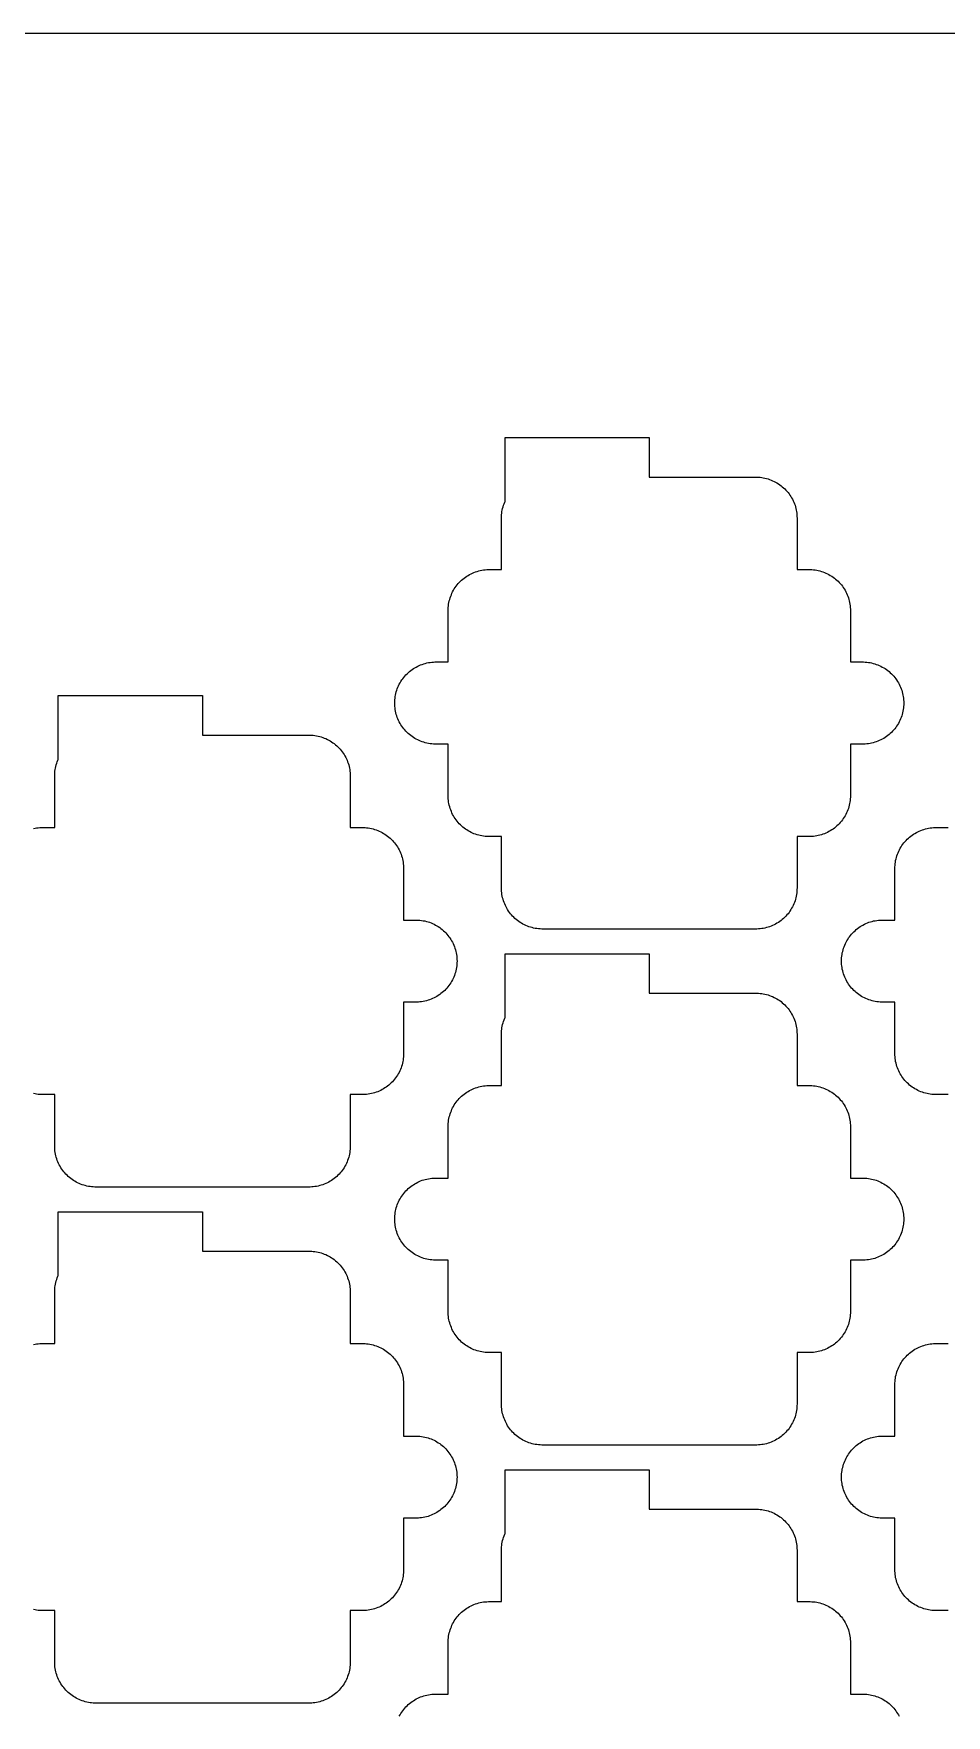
# Model space of a CAD drawing. Extents: x -49 to 54, y -38 to 38.
# Drawn here: x -31.99 to -20.87, y 17.52 to 38 of the extents above; entities that cross this region are included whole.
import ezdxf

# ---------------------------------------------------------------- set-up
doc = ezdxf.new("R2010")
doc.units = 0
doc.layers.add('CONDUCTIVE_LAYER_BACK_LAYER', color=2, linetype='CONTINUOUS')
doc.layers.add('OUTLINE', color=7, linetype='CONTINUOUS')

msp = doc.modelspace()

# ---------------------------------------------------------------- linework, layer by layer
at = {"layer": 'CONDUCTIVE_LAYER_BACK_LAYER'}
for points in [[(-22.688, 27.596), (-22.689, 27.576), (-22.69, 27.556), (-22.692, 27.536), (-22.695, 27.517), (-22.698, 27.497), (-22.703, 27.478), (-22.708, 27.459), (-22.713, 27.44), (-22.72, 27.421), (-22.727, 27.402), (-22.735, 27.384), (-22.744, 27.366), (-22.754, 27.349), (-22.764, 27.332), (-22.775, 27.315), (-22.786, 27.299), (-22.798, 27.283), (-22.811, 27.268), (-22.824, 27.253), (-22.838, 27.239), (-22.853, 27.225), (-22.868, 27.212), (-22.883, 27.2), (-22.899, 27.188), (-22.916, 27.177), (-22.933, 27.166), (-22.95, 27.157), (-22.968, 27.147), (-22.986, 27.139), (-23.004, 27.131), (-23.023, 27.124), (-23.041, 27.118), (-23.061, 27.113), (-23.08, 27.108), (-23.099, 27.104), (-23.119, 27.101), (-23.139, 27.098), (-23.159, 27.097), (-23.178, 27.096), (-25.798, 27.096), (-25.818, 27.097), (-25.838, 27.098), (-25.858, 27.101), (-25.877, 27.104), (-25.897, 27.108), (-25.916, 27.113), (-25.935, 27.118), (-25.954, 27.124), (-25.973, 27.131), (-25.991, 27.139), (-26.009, 27.147), (-26.027, 27.157), (-26.044, 27.166), (-26.061, 27.177), (-26.077, 27.188), (-26.093, 27.2), (-26.109, 27.212), (-26.124, 27.225), (-26.138, 27.239), (-26.152, 27.253), (-26.166, 27.268), (-26.178, 27.283), (-26.191, 27.299), (-26.202, 27.315), (-26.213, 27.332), (-26.223, 27.349), (-26.233, 27.366), (-26.241, 27.384), (-26.249, 27.402), (-26.257, 27.421), (-26.263, 27.44), (-26.269, 27.459), (-26.274, 27.478), (-26.279, 27.497), (-26.282, 27.517), (-26.285, 27.536), (-26.287, 27.556), (-26.288, 27.576), (-26.288, 27.596), (-26.288, 28.222), (-26.448, 28.222), (-26.468, 28.223), (-26.488, 28.224), (-26.508, 28.227), (-26.527, 28.23), (-26.547, 28.234), (-26.566, 28.238), (-26.585, 28.244), (-26.604, 28.25), (-26.623, 28.257), (-26.641, 28.265), (-26.659, 28.273), (-26.677, 28.282), (-26.694, 28.292), (-26.711, 28.303), (-26.727, 28.314), (-26.743, 28.326), (-26.759, 28.338), (-26.774, 28.351), (-26.788, 28.365), (-26.802, 28.379), (-26.816, 28.394), (-26.828, 28.409), (-26.841, 28.425), (-26.852, 28.441), (-26.863, 28.458), (-26.873, 28.475), (-26.883, 28.492), (-26.891, 28.51), (-26.899, 28.528), (-26.907, 28.547), (-26.913, 28.565), (-26.919, 28.584), (-26.924, 28.604), (-26.929, 28.623), (-26.932, 28.643), (-26.935, 28.662), (-26.937, 28.682), (-26.938, 28.702), (-26.938, 28.722), (-26.938, 29.348), (-27.098, 29.348), (-27.118, 29.349), (-27.138, 29.35), (-27.158, 29.352), (-27.177, 29.356), (-27.197, 29.36), (-27.216, 29.364), (-27.235, 29.37), (-27.254, 29.376), (-27.273, 29.383), (-27.291, 29.391), (-27.309, 29.399), (-27.327, 29.408), (-27.344, 29.418), (-27.361, 29.429), (-27.377, 29.44), (-27.393, 29.451), (-27.409, 29.464), (-27.424, 29.477), (-27.438, 29.491), (-27.452, 29.505), (-27.466, 29.52), (-27.478, 29.535), (-27.491, 29.551), (-27.502, 29.567), (-27.513, 29.583), (-27.523, 29.601), (-27.533, 29.618), (-27.541, 29.636), (-27.549, 29.654), (-27.557, 29.672), (-27.563, 29.691), (-27.569, 29.71), (-27.574, 29.729), (-27.579, 29.749), (-27.582, 29.768), (-27.585, 29.788), (-27.587, 29.808), (-27.588, 29.828), (-27.588, 29.848), (-27.588, 29.868), (-27.587, 29.887), (-27.585, 29.907), (-27.582, 29.927), (-27.579, 29.946), (-27.574, 29.966), (-27.569, 29.985), (-27.563, 30.004), (-27.557, 30.023), (-27.549, 30.041), (-27.541, 30.059), (-27.533, 30.077), (-27.523, 30.095), (-27.513, 30.112), (-27.502, 30.129), (-27.491, 30.145), (-27.478, 30.161), (-27.466, 30.176), (-27.452, 30.191), (-27.438, 30.205), (-27.424, 30.218), (-27.409, 30.231), (-27.393, 30.244), (-27.377, 30.256), (-27.361, 30.267), (-27.344, 30.277), (-27.327, 30.287), (-27.309, 30.296), (-27.291, 30.305), (-27.273, 30.312), (-27.254, 30.319), (-27.235, 30.326), (-27.216, 30.331), (-27.197, 30.336), (-27.177, 30.34), (-27.158, 30.343), (-27.138, 30.345), (-27.118, 30.347), (-27.098, 30.348), (-26.938, 30.348), (-26.938, 30.973), (-26.938, 30.993), (-26.937, 31.013), (-26.935, 31.033), (-26.932, 31.053), (-26.929, 31.072), (-26.924, 31.092), (-26.919, 31.111), (-26.913, 31.13), (-26.907, 31.149), (-26.899, 31.167), (-26.891, 31.185), (-26.883, 31.203), (-26.873, 31.221), (-26.863, 31.238), (-26.852, 31.254), (-26.841, 31.271), (-26.828, 31.286), (-26.816, 31.302), (-26.802, 31.316), (-26.788, 31.331), (-26.774, 31.344), (-26.759, 31.357), (-26.743, 31.37), (-26.727, 31.381), (-26.711, 31.393), (-26.694, 31.403), (-26.677, 31.413), (-26.659, 31.422), (-26.641, 31.431), (-26.623, 31.438), (-26.604, 31.445), (-26.585, 31.451), (-26.566, 31.457), (-26.547, 31.462), (-26.527, 31.466), (-26.508, 31.469), (-26.488, 31.471), (-26.468, 31.473), (-26.448, 31.473), (-26.288, 31.473), (-26.288, 32.099), (-26.288, 32.119), (-26.287, 32.139), (-26.285, 32.159), (-26.282, 32.179), (-26.279, 32.198), (-26.274, 32.217), (-26.269, 32.237), (-26.263, 32.256), (-26.257, 32.274), (-26.249, 32.293), (-26.245, 32.302), (-26.245, 33.08), (-24.488, 33.08), (-24.488, 32.599), (-23.178, 32.599), (-23.159, 32.598), (-23.139, 32.597), (-23.119, 32.594), (-23.099, 32.591), (-23.08, 32.587), (-23.061, 32.583), (-23.041, 32.577), (-23.023, 32.571), (-23.004, 32.564), (-22.986, 32.556), (-22.968, 32.548), (-22.95, 32.539), (-22.933, 32.529), (-22.916, 32.518), (-22.899, 32.507), (-22.883, 32.495), (-22.868, 32.483), (-22.853, 32.47), (-22.838, 32.456), (-22.824, 32.442), (-22.811, 32.427), (-22.798, 32.412), (-22.786, 32.396), (-22.775, 32.38), (-22.764, 32.364), (-22.754, 32.346), (-22.744, 32.329), (-22.735, 32.311), (-22.727, 32.293), (-22.72, 32.274), (-22.713, 32.256), (-22.708, 32.237), (-22.703, 32.217), (-22.698, 32.198), (-22.695, 32.179), (-22.692, 32.159), (-22.69, 32.139), (-22.689, 32.119), (-22.688, 32.099), (-22.688, 31.473), (-22.528, 31.473), (-22.509, 31.473), (-22.489, 31.471), (-22.469, 31.469), (-22.449, 31.466), (-22.43, 31.462), (-22.411, 31.457), (-22.391, 31.451), (-22.373, 31.445), (-22.354, 31.438), (-22.336, 31.431), (-22.318, 31.422), (-22.3, 31.413), (-22.283, 31.403), (-22.266, 31.393), (-22.249, 31.381), (-22.233, 31.37), (-22.218, 31.357), (-22.203, 31.344), (-22.188, 31.331), (-22.174, 31.316), (-22.161, 31.302), (-22.148, 31.286), (-22.136, 31.271), (-22.125, 31.254), (-22.114, 31.238), (-22.104, 31.221), (-22.094, 31.203), (-22.085, 31.185), (-22.077, 31.167), (-22.07, 31.149), (-22.063, 31.13), (-22.058, 31.111), (-22.053, 31.092), (-22.048, 31.072), (-22.045, 31.053), (-22.042, 31.033), (-22.04, 31.013), (-22.039, 30.993), (-22.038, 30.973), (-22.038, 30.348), (-21.878, 30.348), (-21.859, 30.347), (-21.839, 30.345), (-21.819, 30.343), (-21.799, 30.34), (-21.78, 30.336), (-21.761, 30.331), (-21.741, 30.326), (-21.723, 30.319), (-21.704, 30.312), (-21.686, 30.305), (-21.668, 30.296), (-21.65, 30.287), (-21.633, 30.277), (-21.616, 30.267), (-21.599, 30.256), (-21.583, 30.244), (-21.568, 30.231), (-21.553, 30.218), (-21.538, 30.205), (-21.524, 30.191), (-21.511, 30.176), (-21.498, 30.161), (-21.486, 30.145), (-21.475, 30.129), (-21.464, 30.112), (-21.454, 30.095), (-21.444, 30.077), (-21.435, 30.059), (-21.427, 30.041), (-21.42, 30.023), (-21.413, 30.004), (-21.408, 29.985), (-21.403, 29.966), (-21.398, 29.946), (-21.395, 29.927), (-21.392, 29.907), (-21.39, 29.887), (-21.389, 29.868), (-21.388, 29.848), (-21.389, 29.828), (-21.39, 29.808), (-21.392, 29.788), (-21.395, 29.768), (-21.398, 29.749), (-21.403, 29.729), (-21.408, 29.71), (-21.413, 29.691), (-21.42, 29.672), (-21.427, 29.654), (-21.435, 29.636), (-21.444, 29.618), (-21.454, 29.601), (-21.464, 29.583), (-21.475, 29.567), (-21.486, 29.551), (-21.498, 29.535), (-21.511, 29.52), (-21.524, 29.505), (-21.538, 29.491), (-21.553, 29.477), (-21.568, 29.464), (-21.583, 29.451), (-21.599, 29.44), (-21.616, 29.429), (-21.633, 29.418), (-21.65, 29.408), (-21.668, 29.399), (-21.686, 29.391), (-21.704, 29.383), (-21.723, 29.376), (-21.741, 29.37), (-21.761, 29.364), (-21.78, 29.36), (-21.799, 29.356), (-21.819, 29.352), (-21.839, 29.35), (-21.859, 29.349), (-21.878, 29.348), (-22.038, 29.348), (-22.038, 28.722), (-22.039, 28.702), (-22.04, 28.682), (-22.042, 28.662), (-22.045, 28.643), (-22.048, 28.623), (-22.053, 28.604), (-22.058, 28.584), (-22.063, 28.565), (-22.07, 28.547), (-22.077, 28.528), (-22.085, 28.51), (-22.094, 28.492), (-22.104, 28.475), (-22.114, 28.458), (-22.125, 28.441), (-22.136, 28.425), (-22.148, 28.409), (-22.161, 28.394), (-22.174, 28.379), (-22.188, 28.365), (-22.203, 28.351), (-22.218, 28.338), (-22.233, 28.326), (-22.249, 28.314), (-22.266, 28.303), (-22.283, 28.292), (-22.3, 28.282), (-22.318, 28.273), (-22.336, 28.265), (-22.354, 28.257), (-22.373, 28.25), (-22.391, 28.244), (-22.411, 28.238), (-22.43, 28.234), (-22.449, 28.23), (-22.469, 28.227), (-22.489, 28.224), (-22.509, 28.223), (-22.528, 28.222), (-22.688, 28.222)], [(-22.688, 21.312), (-22.689, 21.292), (-22.69, 21.273), (-22.692, 21.253), (-22.695, 21.233), (-22.698, 21.214), (-22.703, 21.194), (-22.708, 21.175), (-22.713, 21.156), (-22.72, 21.137), (-22.727, 21.119), (-22.735, 21.1), (-22.744, 21.083), (-22.754, 21.065), (-22.764, 21.048), (-22.775, 21.031), (-22.786, 21.015), (-22.798, 20.999), (-22.811, 20.984), (-22.824, 20.969), (-22.838, 20.955), (-22.853, 20.942), (-22.868, 20.929), (-22.883, 20.916), (-22.899, 20.904), (-22.916, 20.893), (-22.933, 20.883), (-22.95, 20.873), (-22.968, 20.864), (-22.986, 20.855), (-23.004, 20.848), (-23.023, 20.841), (-23.041, 20.834), (-23.061, 20.829), (-23.08, 20.824), (-23.099, 20.82), (-23.119, 20.817), (-23.139, 20.815), (-23.159, 20.813), (-23.178, 20.812), (-25.798, 20.812), (-25.818, 20.813), (-25.838, 20.815), (-25.858, 20.817), (-25.877, 20.82), (-25.897, 20.824), (-25.916, 20.829), (-25.935, 20.834), (-25.954, 20.841), (-25.973, 20.848), (-25.991, 20.855), (-26.009, 20.864), (-26.027, 20.873), (-26.044, 20.883), (-26.061, 20.893), (-26.077, 20.904), (-26.093, 20.916), (-26.109, 20.929), (-26.124, 20.942), (-26.138, 20.955), (-26.152, 20.969), (-26.166, 20.984), (-26.178, 20.999), (-26.191, 21.015), (-26.202, 21.031), (-26.213, 21.048), (-26.223, 21.065), (-26.233, 21.083), (-26.241, 21.1), (-26.249, 21.119), (-26.257, 21.137), (-26.263, 21.156), (-26.269, 21.175), (-26.274, 21.194), (-26.279, 21.214), (-26.282, 21.233), (-26.285, 21.253), (-26.287, 21.273), (-26.288, 21.292), (-26.288, 21.312), (-26.288, 21.938), (-26.448, 21.938), (-26.468, 21.939), (-26.488, 21.941), (-26.508, 21.943), (-26.527, 21.946), (-26.547, 21.95), (-26.566, 21.955), (-26.585, 21.96), (-26.604, 21.966), (-26.623, 21.973), (-26.641, 21.981), (-26.659, 21.989), (-26.677, 21.999), (-26.694, 22.008), (-26.711, 22.019), (-26.727, 22.03), (-26.743, 22.042), (-26.759, 22.054), (-26.774, 22.067), (-26.788, 22.081), (-26.802, 22.095), (-26.816, 22.11), (-26.828, 22.125), (-26.841, 22.141), (-26.852, 22.157), (-26.863, 22.174), (-26.873, 22.191), (-26.883, 22.208), (-26.891, 22.226), (-26.899, 22.244), (-26.907, 22.263), (-26.913, 22.282), (-26.919, 22.301), (-26.924, 22.32), (-26.929, 22.339), (-26.932, 22.359), (-26.935, 22.379), (-26.937, 22.398), (-26.938, 22.418), (-26.938, 22.438), (-26.938, 23.064), (-27.098, 23.064), (-27.118, 23.065), (-27.138, 23.066), (-27.158, 23.069), (-27.177, 23.072), (-27.197, 23.076), (-27.216, 23.081), (-27.235, 23.086), (-27.254, 23.092), (-27.273, 23.099), (-27.291, 23.107), (-27.309, 23.115), (-27.327, 23.124), (-27.344, 23.134), (-27.361, 23.145), (-27.377, 23.156), (-27.393, 23.168), (-27.409, 23.18), (-27.424, 23.193), (-27.438, 23.207), (-27.452, 23.221), (-27.466, 23.236), (-27.478, 23.251), (-27.491, 23.267), (-27.502, 23.283), (-27.513, 23.3), (-27.523, 23.317), (-27.533, 23.334), (-27.541, 23.352), (-27.549, 23.37), (-27.557, 23.389), (-27.563, 23.408), (-27.569, 23.427), (-27.574, 23.446), (-27.579, 23.465), (-27.582, 23.485), (-27.585, 23.504), (-27.587, 23.524), (-27.588, 23.544), (-27.588, 23.564), (-27.588, 23.584), (-27.587, 23.604), (-27.585, 23.623), (-27.582, 23.643), (-27.579, 23.663), (-27.574, 23.682), (-27.569, 23.701), (-27.563, 23.72), (-27.557, 23.739), (-27.549, 23.758), (-27.541, 23.776), (-27.533, 23.794), (-27.523, 23.811), (-27.513, 23.828), (-27.502, 23.845), (-27.491, 23.861), (-27.478, 23.877), (-27.466, 23.892), (-27.452, 23.907), (-27.438, 23.921), (-27.424, 23.935), (-27.409, 23.948), (-27.393, 23.96), (-27.377, 23.972), (-27.361, 23.983), (-27.344, 23.994), (-27.327, 24.003), (-27.309, 24.013), (-27.291, 24.021), (-27.273, 24.029), (-27.254, 24.036), (-27.235, 24.042), (-27.216, 24.047), (-27.197, 24.052), (-27.177, 24.056), (-27.158, 24.059), (-27.138, 24.061), (-27.118, 24.063), (-27.098, 24.064), (-26.938, 24.064), (-26.938, 24.69), (-26.938, 24.71), (-26.937, 24.729), (-26.935, 24.749), (-26.932, 24.769), (-26.929, 24.789), (-26.924, 24.808), (-26.919, 24.827), (-26.913, 24.846), (-26.907, 24.865), (-26.899, 24.883), (-26.891, 24.902), (-26.883, 24.919), (-26.873, 24.937), (-26.863, 24.954), (-26.852, 24.971), (-26.841, 24.987), (-26.828, 25.003), (-26.816, 25.018), (-26.802, 25.033), (-26.788, 25.047), (-26.774, 25.06), (-26.759, 25.074), (-26.743, 25.086), (-26.727, 25.098), (-26.711, 25.109), (-26.694, 25.119), (-26.677, 25.129), (-26.659, 25.138), (-26.641, 25.147), (-26.623, 25.155), (-26.604, 25.161), (-26.585, 25.168), (-26.566, 25.173), (-26.547, 25.178), (-26.527, 25.182), (-26.508, 25.185), (-26.488, 25.187), (-26.468, 25.189), (-26.448, 25.19), (-26.288, 25.19), (-26.288, 25.816), (-26.288, 25.835), (-26.287, 25.855), (-26.285, 25.875), (-26.282, 25.895), (-26.279, 25.914), (-26.274, 25.934), (-26.269, 25.953), (-26.263, 25.972), (-26.257, 25.991), (-26.249, 26.009), (-26.245, 26.018), (-26.245, 26.796), (-24.488, 26.796), (-24.488, 26.316), (-23.178, 26.316), (-23.159, 26.315), (-23.139, 26.313), (-23.119, 26.311), (-23.099, 26.308), (-23.08, 26.304), (-23.061, 26.299), (-23.041, 26.294), (-23.023, 26.287), (-23.004, 26.28), (-22.986, 26.273), (-22.968, 26.264), (-22.95, 26.255), (-22.933, 26.245), (-22.916, 26.235), (-22.899, 26.224), (-22.883, 26.212), (-22.868, 26.199), (-22.853, 26.186), (-22.838, 26.173), (-22.824, 26.158), (-22.811, 26.144), (-22.798, 26.128), (-22.786, 26.113), (-22.775, 26.096), (-22.764, 26.08), (-22.754, 26.063), (-22.744, 26.045), (-22.735, 26.027), (-22.727, 26.009), (-22.72, 25.991), (-22.713, 25.972), (-22.708, 25.953), (-22.703, 25.934), (-22.698, 25.914), (-22.695, 25.895), (-22.692, 25.875), (-22.69, 25.855), (-22.689, 25.835), (-22.688, 25.816), (-22.688, 25.19), (-22.528, 25.19), (-22.509, 25.189), (-22.489, 25.187), (-22.469, 25.185), (-22.449, 25.182), (-22.43, 25.178), (-22.411, 25.173), (-22.391, 25.168), (-22.373, 25.161), (-22.354, 25.155), (-22.336, 25.147), (-22.318, 25.138), (-22.3, 25.129), (-22.283, 25.119), (-22.266, 25.109), (-22.249, 25.098), (-22.233, 25.086), (-22.218, 25.074), (-22.203, 25.06), (-22.188, 25.047), (-22.174, 25.033), (-22.161, 25.018), (-22.148, 25.003), (-22.136, 24.987), (-22.125, 24.971), (-22.114, 24.954), (-22.104, 24.937), (-22.094, 24.919), (-22.085, 24.902), (-22.077, 24.883), (-22.07, 24.865), (-22.063, 24.846), (-22.058, 24.827), (-22.053, 24.808), (-22.048, 24.789), (-22.045, 24.769), (-22.042, 24.749), (-22.04, 24.729), (-22.039, 24.71), (-22.038, 24.69), (-22.038, 24.064), (-21.878, 24.064), (-21.859, 24.063), (-21.839, 24.061), (-21.819, 24.059), (-21.799, 24.056), (-21.78, 24.052), (-21.761, 24.047), (-21.741, 24.042), (-21.723, 24.036), (-21.704, 24.029), (-21.686, 24.021), (-21.668, 24.013), (-21.65, 24.003), (-21.633, 23.994), (-21.616, 23.983), (-21.599, 23.972), (-21.583, 23.96), (-21.568, 23.948), (-21.553, 23.935), (-21.538, 23.921), (-21.524, 23.907), (-21.511, 23.892), (-21.498, 23.877), (-21.486, 23.861), (-21.475, 23.845), (-21.464, 23.828), (-21.454, 23.811), (-21.444, 23.794), (-21.435, 23.776), (-21.427, 23.758), (-21.42, 23.739), (-21.413, 23.72), (-21.408, 23.701), (-21.403, 23.682), (-21.398, 23.663), (-21.395, 23.643), (-21.392, 23.623), (-21.39, 23.604), (-21.389, 23.584), (-21.388, 23.564), (-21.389, 23.544), (-21.39, 23.524), (-21.392, 23.504), (-21.395, 23.485), (-21.398, 23.465), (-21.403, 23.446), (-21.408, 23.427), (-21.413, 23.408), (-21.42, 23.389), (-21.427, 23.37), (-21.435, 23.352), (-21.444, 23.334), (-21.454, 23.317), (-21.464, 23.3), (-21.475, 23.283), (-21.486, 23.267), (-21.498, 23.251), (-21.511, 23.236), (-21.524, 23.221), (-21.538, 23.207), (-21.553, 23.193), (-21.568, 23.18), (-21.583, 23.168), (-21.599, 23.156), (-21.616, 23.145), (-21.633, 23.134), (-21.65, 23.124), (-21.668, 23.115), (-21.686, 23.107), (-21.704, 23.099), (-21.723, 23.092), (-21.741, 23.086), (-21.761, 23.081), (-21.78, 23.076), (-21.799, 23.072), (-21.819, 23.069), (-21.839, 23.066), (-21.859, 23.065), (-21.878, 23.064), (-22.038, 23.064), (-22.038, 22.438), (-22.039, 22.418), (-22.04, 22.398), (-22.042, 22.379), (-22.045, 22.359), (-22.048, 22.339), (-22.053, 22.32), (-22.058, 22.301), (-22.063, 22.282), (-22.07, 22.263), (-22.077, 22.244), (-22.085, 22.226), (-22.094, 22.208), (-22.104, 22.191), (-22.114, 22.174), (-22.125, 22.157), (-22.136, 22.141), (-22.148, 22.125), (-22.161, 22.11), (-22.174, 22.095), (-22.188, 22.081), (-22.203, 22.067), (-22.218, 22.054), (-22.233, 22.042), (-22.249, 22.03), (-22.266, 22.019), (-22.283, 22.008), (-22.3, 21.999), (-22.318, 21.989), (-22.336, 21.981), (-22.354, 21.973), (-22.373, 21.966), (-22.391, 21.96), (-22.411, 21.955), (-22.43, 21.95), (-22.449, 21.946), (-22.469, 21.943), (-22.489, 21.941), (-22.509, 21.939), (-22.528, 21.938), (-22.688, 21.938)]]:
    msp.add_lwpolyline(points, close=True, dxfattribs=at)
for points in [[(-31.989, 28.32), (-31.969, 28.324), (-31.95, 28.327), (-31.93, 28.329), (-31.91, 28.331), (-31.89, 28.332), (-31.73, 28.332), (-31.73, 28.957), (-31.73, 28.977), (-31.729, 28.997), (-31.727, 29.017), (-31.724, 29.037), (-31.72, 29.056), (-31.716, 29.076), (-31.711, 29.095), (-31.705, 29.114), (-31.699, 29.133), (-31.691, 29.151), (-31.687, 29.16), (-31.687, 29.938), (-29.93, 29.938), (-29.93, 29.457), (-28.62, 29.457), (-28.6, 29.457), (-28.581, 29.455), (-28.561, 29.453), (-28.541, 29.449), (-28.522, 29.446), (-28.502, 29.441), (-28.483, 29.435), (-28.464, 29.429), (-28.446, 29.422), (-28.427, 29.415), (-28.409, 29.406), (-28.392, 29.397), (-28.375, 29.387), (-28.358, 29.377), (-28.341, 29.365), (-28.325, 29.354), (-28.31, 29.341), (-28.295, 29.328), (-28.28, 29.315), (-28.266, 29.3), (-28.253, 29.286), (-28.24, 29.27), (-28.228, 29.255), (-28.217, 29.238), (-28.206, 29.222), (-28.196, 29.205), (-28.186, 29.187), (-28.177, 29.169), (-28.169, 29.151), (-28.162, 29.133), (-28.155, 29.114), (-28.149, 29.095), (-28.144, 29.076), (-28.14, 29.056), (-28.137, 29.037), (-28.134, 29.017), (-28.132, 28.997), (-28.131, 28.977), (-28.13, 28.957), (-28.13, 28.332), (-27.97, 28.332), (-27.95, 28.331), (-27.931, 28.329), (-27.911, 28.327), (-27.891, 28.324), (-27.872, 28.32), (-27.852, 28.315), (-27.833, 28.31), (-27.814, 28.303), (-27.796, 28.296), (-27.777, 28.289), (-27.759, 28.28), (-27.742, 28.271), (-27.725, 28.261), (-27.708, 28.251), (-27.691, 28.24), (-27.675, 28.228), (-27.66, 28.215), (-27.645, 28.202), (-27.63, 28.189), (-27.616, 28.174), (-27.603, 28.16), (-27.59, 28.144), (-27.578, 28.129), (-27.567, 28.113), (-27.556, 28.096), (-27.546, 28.079), (-27.536, 28.061), (-27.527, 28.043), (-27.519, 28.025), (-27.512, 28.007), (-27.505, 27.988), (-27.499, 27.969), (-27.494, 27.95), (-27.49, 27.93), (-27.487, 27.911), (-27.484, 27.891), (-27.482, 27.871), (-27.481, 27.852), (-27.48, 27.832), (-27.48, 27.206), (-27.32, 27.206), (-27.3, 27.205), (-27.281, 27.203), (-27.261, 27.201), (-27.241, 27.198), (-27.222, 27.194), (-27.202, 27.189), (-27.183, 27.184), (-27.164, 27.178), (-27.146, 27.171), (-27.127, 27.163), (-27.109, 27.154), (-27.092, 27.145), (-27.075, 27.135), (-27.058, 27.125), (-27.041, 27.114), (-27.025, 27.102), (-27.01, 27.09), (-26.995, 27.076), (-26.98, 27.063), (-26.966, 27.049), (-26.953, 27.034), (-26.94, 27.019), (-26.928, 27.003), (-26.917, 26.987), (-26.906, 26.97), (-26.896, 26.953), (-26.886, 26.935), (-26.877, 26.918), (-26.869, 26.899), (-26.862, 26.881), (-26.855, 26.862), (-26.849, 26.843), (-26.844, 26.824), (-26.84, 26.805), (-26.837, 26.785), (-26.834, 26.765), (-26.832, 26.746), (-26.831, 26.726), (-26.83, 26.706), (-26.831, 26.686), (-26.832, 26.666), (-26.834, 26.646), (-26.837, 26.627), (-26.84, 26.607), (-26.844, 26.588), (-26.849, 26.568), (-26.855, 26.549), (-26.862, 26.531), (-26.869, 26.512), (-26.877, 26.494), (-26.886, 26.476), (-26.896, 26.459), (-26.906, 26.442), (-26.917, 26.425), (-26.928, 26.409), (-26.94, 26.393), (-26.953, 26.378), (-26.966, 26.363), (-26.98, 26.349), (-26.995, 26.335), (-27.01, 26.322), (-27.025, 26.31), (-27.041, 26.298), (-27.058, 26.287), (-27.075, 26.276), (-27.092, 26.266), (-27.109, 26.257), (-27.127, 26.249), (-27.146, 26.241), (-27.164, 26.234), (-27.183, 26.228), (-27.202, 26.222), (-27.222, 26.218), (-27.241, 26.214), (-27.261, 26.211), (-27.281, 26.208), (-27.3, 26.207), (-27.32, 26.206), (-27.48, 26.206), (-27.48, 25.58), (-27.481, 25.56), (-27.482, 25.54), (-27.484, 25.52), (-27.487, 25.501), (-27.49, 25.481), (-27.494, 25.462), (-27.499, 25.443), (-27.505, 25.424), (-27.512, 25.405), (-27.519, 25.386), (-27.527, 25.368), (-27.536, 25.35), (-27.546, 25.333), (-27.556, 25.316), (-27.567, 25.299), (-27.578, 25.283), (-27.59, 25.267), (-27.603, 25.252), (-27.616, 25.237), (-27.63, 25.223), (-27.645, 25.209), (-27.66, 25.196), (-27.675, 25.184), (-27.691, 25.172), (-27.708, 25.161), (-27.725, 25.15), (-27.742, 25.14), (-27.759, 25.131), (-27.777, 25.123), (-27.796, 25.115), (-27.814, 25.108), (-27.833, 25.102), (-27.852, 25.097), (-27.872, 25.092), (-27.891, 25.088), (-27.911, 25.085), (-27.931, 25.082), (-27.95, 25.081), (-27.97, 25.08), (-28.13, 25.08), (-28.13, 24.454), (-28.131, 24.434), (-28.132, 24.414), (-28.134, 24.395), (-28.137, 24.375), (-28.14, 24.355), (-28.144, 24.336), (-28.149, 24.317), (-28.155, 24.298), (-28.162, 24.279), (-28.169, 24.26), (-28.177, 24.242), (-28.186, 24.224), (-28.196, 24.207), (-28.206, 24.19), (-28.217, 24.173), (-28.228, 24.157), (-28.24, 24.141), (-28.253, 24.126), (-28.266, 24.111), (-28.28, 24.097), (-28.295, 24.083), (-28.31, 24.07), (-28.325, 24.058), (-28.341, 24.046), (-28.358, 24.035), (-28.375, 24.024), (-28.392, 24.015), (-28.409, 24.006), (-28.427, 23.997), (-28.446, 23.989), (-28.464, 23.982), (-28.483, 23.976), (-28.502, 23.971), (-28.522, 23.966), (-28.541, 23.962), (-28.561, 23.959), (-28.581, 23.957), (-28.6, 23.955), (-28.62, 23.954), (-31.24, 23.954), (-31.26, 23.955), (-31.28, 23.957), (-31.3, 23.959), (-31.319, 23.962), (-31.339, 23.966), (-31.358, 23.971), (-31.377, 23.976), (-31.396, 23.982), (-31.415, 23.989), (-31.433, 23.997), (-31.451, 24.006), (-31.469, 24.015), (-31.486, 24.024), (-31.503, 24.035), (-31.519, 24.046), (-31.535, 24.058), (-31.551, 24.07), (-31.566, 24.083), (-31.58, 24.097), (-31.594, 24.111), (-31.608, 24.126), (-31.62, 24.141), (-31.632, 24.157), (-31.644, 24.173), (-31.655, 24.19), (-31.665, 24.207), (-31.674, 24.224), (-31.683, 24.242), (-31.691, 24.26), (-31.699, 24.279), (-31.705, 24.298), (-31.711, 24.317), (-31.716, 24.336), (-31.72, 24.355), (-31.724, 24.375), (-31.727, 24.395), (-31.729, 24.414), (-31.73, 24.434), (-31.73, 24.454), (-31.73, 25.08), (-31.89, 25.08), (-31.91, 25.081), (-31.93, 25.082), (-31.95, 25.085), (-31.969, 25.088), (-31.989, 25.092)], [(-20.847, 25.08), (-21.006, 25.08), (-21.026, 25.081), (-21.046, 25.082), (-21.066, 25.085), (-21.086, 25.088), (-21.105, 25.092), (-21.124, 25.097), (-21.143, 25.102), (-21.162, 25.108), (-21.181, 25.115), (-21.199, 25.123), (-21.217, 25.131), (-21.235, 25.14), (-21.252, 25.15), (-21.269, 25.161), (-21.286, 25.172), (-21.302, 25.184), (-21.317, 25.196), (-21.332, 25.209), (-21.347, 25.223), (-21.36, 25.237), (-21.374, 25.252), (-21.387, 25.267), (-21.399, 25.283), (-21.41, 25.299), (-21.421, 25.316), (-21.431, 25.333), (-21.441, 25.35), (-21.449, 25.368), (-21.457, 25.386), (-21.465, 25.405), (-21.471, 25.424), (-21.477, 25.443), (-21.482, 25.462), (-21.487, 25.481), (-21.49, 25.501), (-21.493, 25.52), (-21.495, 25.54), (-21.496, 25.56), (-21.497, 25.58), (-21.497, 26.206), (-21.656, 26.206), (-21.676, 26.207), (-21.696, 26.208), (-21.716, 26.211), (-21.736, 26.214), (-21.755, 26.218), (-21.774, 26.222), (-21.793, 26.228), (-21.812, 26.234), (-21.831, 26.241), (-21.849, 26.249), (-21.867, 26.257), (-21.885, 26.266), (-21.902, 26.276), (-21.919, 26.287), (-21.936, 26.298), (-21.952, 26.31), (-21.967, 26.322), (-21.982, 26.335), (-21.997, 26.349), (-22.01, 26.363), (-22.024, 26.378), (-22.037, 26.393), (-22.049, 26.409), (-22.06, 26.425), (-22.071, 26.442), (-22.081, 26.459), (-22.091, 26.476), (-22.099, 26.494), (-22.107, 26.512), (-22.115, 26.531), (-22.121, 26.549), (-22.127, 26.568), (-22.132, 26.588), (-22.137, 26.607), (-22.14, 26.627), (-22.143, 26.646), (-22.145, 26.666), (-22.146, 26.686), (-22.147, 26.706), (-22.146, 26.726), (-22.145, 26.746), (-22.143, 26.765), (-22.14, 26.785), (-22.137, 26.805), (-22.132, 26.824), (-22.127, 26.843), (-22.121, 26.862), (-22.115, 26.881), (-22.107, 26.899), (-22.099, 26.918), (-22.091, 26.935), (-22.081, 26.953), (-22.071, 26.97), (-22.06, 26.987), (-22.049, 27.003), (-22.037, 27.019), (-22.024, 27.034), (-22.01, 27.049), (-21.997, 27.063), (-21.982, 27.076), (-21.967, 27.09), (-21.952, 27.102), (-21.936, 27.114), (-21.919, 27.125), (-21.902, 27.135), (-21.885, 27.145), (-21.867, 27.154), (-21.849, 27.163), (-21.831, 27.171), (-21.812, 27.178), (-21.793, 27.184), (-21.774, 27.189), (-21.755, 27.194), (-21.736, 27.198), (-21.716, 27.201), (-21.696, 27.203), (-21.676, 27.205), (-21.656, 27.206), (-21.497, 27.206), (-21.497, 27.832), (-21.496, 27.852), (-21.495, 27.871), (-21.493, 27.891), (-21.49, 27.911), (-21.487, 27.93), (-21.482, 27.95), (-21.477, 27.969), (-21.471, 27.988), (-21.465, 28.007), (-21.457, 28.025), (-21.449, 28.043), (-21.441, 28.061), (-21.431, 28.079), (-21.421, 28.096), (-21.41, 28.113), (-21.399, 28.129), (-21.387, 28.144), (-21.374, 28.16), (-21.36, 28.174), (-21.347, 28.189), (-21.332, 28.202), (-21.317, 28.215), (-21.302, 28.228), (-21.286, 28.24), (-21.269, 28.251), (-21.252, 28.261), (-21.235, 28.271), (-21.217, 28.28), (-21.199, 28.289), (-21.181, 28.296), (-21.162, 28.303), (-21.143, 28.31), (-21.124, 28.315), (-21.105, 28.32), (-21.086, 28.324), (-21.066, 28.327), (-21.046, 28.329), (-21.026, 28.331), (-21.006, 28.332), (-20.847, 28.332)], [(-31.989, 22.036), (-31.969, 22.04), (-31.95, 22.043), (-31.93, 22.045), (-31.91, 22.047), (-31.89, 22.048), (-31.73, 22.048), (-31.73, 22.674), (-31.73, 22.694), (-31.729, 22.713), (-31.727, 22.733), (-31.724, 22.753), (-31.72, 22.773), (-31.716, 22.792), (-31.711, 22.811), (-31.705, 22.83), (-31.699, 22.849), (-31.691, 22.867), (-31.687, 22.877), (-31.687, 23.654), (-29.93, 23.654), (-29.93, 23.174), (-28.62, 23.174), (-28.6, 23.173), (-28.581, 23.171), (-28.561, 23.169), (-28.541, 23.166), (-28.522, 23.162), (-28.502, 23.157), (-28.483, 23.152), (-28.464, 23.145), (-28.446, 23.138), (-28.427, 23.131), (-28.409, 23.122), (-28.392, 23.113), (-28.375, 23.103), (-28.358, 23.093), (-28.341, 23.082), (-28.325, 23.07), (-28.31, 23.057), (-28.295, 23.044), (-28.28, 23.031), (-28.266, 23.017), (-28.253, 23.002), (-28.24, 22.987), (-28.228, 22.971), (-28.217, 22.955), (-28.206, 22.938), (-28.196, 22.921), (-28.186, 22.903), (-28.177, 22.886), (-28.169, 22.867), (-28.162, 22.849), (-28.155, 22.83), (-28.149, 22.811), (-28.144, 22.792), (-28.14, 22.773), (-28.137, 22.753), (-28.134, 22.733), (-28.132, 22.713), (-28.131, 22.694), (-28.13, 22.674), (-28.13, 22.048), (-27.97, 22.048), (-27.95, 22.047), (-27.931, 22.045), (-27.911, 22.043), (-27.891, 22.04), (-27.872, 22.036), (-27.852, 22.031), (-27.833, 22.026), (-27.814, 22.02), (-27.796, 22.013), (-27.777, 22.005), (-27.759, 21.997), (-27.742, 21.987), (-27.725, 21.978), (-27.708, 21.967), (-27.691, 21.956), (-27.675, 21.944), (-27.66, 21.932), (-27.645, 21.919), (-27.63, 21.905), (-27.616, 21.891), (-27.603, 21.876), (-27.59, 21.861), (-27.578, 21.845), (-27.567, 21.829), (-27.556, 21.812), (-27.546, 21.795), (-27.536, 21.778), (-27.527, 21.76), (-27.519, 21.742), (-27.512, 21.723), (-27.505, 21.704), (-27.499, 21.685), (-27.494, 21.666), (-27.49, 21.647), (-27.487, 21.627), (-27.484, 21.607), (-27.482, 21.588), (-27.481, 21.568), (-27.48, 21.548), (-27.48, 20.922), (-27.32, 20.922), (-27.3, 20.921), (-27.281, 20.92), (-27.261, 20.917), (-27.241, 20.914), (-27.222, 20.91), (-27.202, 20.905), (-27.183, 20.9), (-27.164, 20.894), (-27.146, 20.887), (-27.127, 20.879), (-27.109, 20.871), (-27.092, 20.862), (-27.075, 20.852), (-27.058, 20.841), (-27.041, 20.83), (-27.025, 20.818), (-27.01, 20.806), (-26.995, 20.793), (-26.98, 20.779), (-26.966, 20.765), (-26.953, 20.75), (-26.94, 20.735), (-26.928, 20.719), (-26.917, 20.703), (-26.906, 20.686), (-26.896, 20.669), (-26.886, 20.652), (-26.877, 20.634), (-26.869, 20.616), (-26.862, 20.597), (-26.855, 20.578), (-26.849, 20.559), (-26.844, 20.54), (-26.84, 20.521), (-26.837, 20.501), (-26.834, 20.482), (-26.832, 20.462), (-26.831, 20.442), (-26.83, 20.422), (-26.831, 20.402), (-26.832, 20.382), (-26.834, 20.363), (-26.837, 20.343), (-26.84, 20.323), (-26.844, 20.304), (-26.849, 20.285), (-26.855, 20.266), (-26.862, 20.247), (-26.869, 20.228), (-26.877, 20.21), (-26.886, 20.192), (-26.896, 20.175), (-26.906, 20.158), (-26.917, 20.141), (-26.928, 20.125), (-26.94, 20.109), (-26.953, 20.094), (-26.966, 20.079), (-26.98, 20.065), (-26.995, 20.051), (-27.01, 20.038), (-27.025, 20.026), (-27.041, 20.014), (-27.058, 20.003), (-27.075, 19.992), (-27.092, 19.983), (-27.109, 19.973), (-27.127, 19.965), (-27.146, 19.957), (-27.164, 19.95), (-27.183, 19.944), (-27.202, 19.939), (-27.222, 19.934), (-27.241, 19.93), (-27.261, 19.927), (-27.281, 19.925), (-27.3, 19.923), (-27.32, 19.922), (-27.48, 19.922), (-27.48, 19.296), (-27.481, 19.276), (-27.482, 19.257), (-27.484, 19.237), (-27.487, 19.217), (-27.49, 19.197), (-27.494, 19.178), (-27.499, 19.159), (-27.505, 19.14), (-27.512, 19.121), (-27.519, 19.103), (-27.527, 19.084), (-27.536, 19.067), (-27.546, 19.049), (-27.556, 19.032), (-27.567, 19.015), (-27.578, 18.999), (-27.59, 18.983), (-27.603, 18.968), (-27.616, 18.953), (-27.63, 18.939), (-27.645, 18.926), (-27.66, 18.913), (-27.675, 18.9), (-27.691, 18.888), (-27.708, 18.877), (-27.725, 18.867), (-27.742, 18.857), (-27.759, 18.848), (-27.777, 18.839), (-27.796, 18.832), (-27.814, 18.825), (-27.833, 18.818), (-27.852, 18.813), (-27.872, 18.808), (-27.891, 18.804), (-27.911, 18.801), (-27.931, 18.799), (-27.95, 18.797), (-27.97, 18.796), (-28.13, 18.796), (-28.13, 18.17), (-28.131, 18.151), (-28.132, 18.131), (-28.134, 18.111), (-28.137, 18.091), (-28.14, 18.072), (-28.144, 18.052), (-28.149, 18.033), (-28.155, 18.014), (-28.162, 17.995), (-28.169, 17.977), (-28.177, 17.959), (-28.186, 17.941), (-28.196, 17.923), (-28.206, 17.906), (-28.217, 17.89), (-28.228, 17.873), (-28.24, 17.858), (-28.253, 17.842), (-28.266, 17.828), (-28.28, 17.813), (-28.295, 17.8), (-28.31, 17.787), (-28.325, 17.774), (-28.341, 17.762), (-28.358, 17.751), (-28.375, 17.741), (-28.392, 17.731), (-28.409, 17.722), (-28.427, 17.713), (-28.446, 17.706), (-28.464, 17.699), (-28.483, 17.692), (-28.502, 17.687), (-28.522, 17.682), (-28.541, 17.678), (-28.561, 17.675), (-28.581, 17.673), (-28.6, 17.671), (-28.62, 17.671), (-31.24, 17.671), (-31.26, 17.671), (-31.28, 17.673), (-31.3, 17.675), (-31.319, 17.678), (-31.339, 17.682), (-31.358, 17.687), (-31.377, 17.692), (-31.396, 17.699), (-31.415, 17.706), (-31.433, 17.713), (-31.451, 17.722), (-31.469, 17.731), (-31.486, 17.741), (-31.503, 17.751), (-31.519, 17.762), (-31.535, 17.774), (-31.551, 17.787), (-31.566, 17.8), (-31.58, 17.813), (-31.594, 17.828), (-31.608, 17.842), (-31.62, 17.858), (-31.632, 17.873), (-31.644, 17.89), (-31.655, 17.906), (-31.665, 17.923), (-31.674, 17.941), (-31.683, 17.959), (-31.691, 17.977), (-31.699, 17.995), (-31.705, 18.014), (-31.711, 18.033), (-31.716, 18.052), (-31.72, 18.072), (-31.724, 18.091), (-31.727, 18.111), (-31.729, 18.131), (-31.73, 18.151), (-31.73, 18.17), (-31.73, 18.796), (-31.89, 18.796), (-31.91, 18.797), (-31.93, 18.799), (-31.95, 18.801), (-31.969, 18.804), (-31.989, 18.808)], [(-20.847, 18.796), (-21.006, 18.796), (-21.026, 18.797), (-21.046, 18.799), (-21.066, 18.801), (-21.086, 18.804), (-21.105, 18.808), (-21.124, 18.813), (-21.143, 18.818), (-21.162, 18.825), (-21.181, 18.832), (-21.199, 18.839), (-21.217, 18.848), (-21.235, 18.857), (-21.252, 18.867), (-21.269, 18.877), (-21.286, 18.888), (-21.302, 18.9), (-21.317, 18.913), (-21.332, 18.926), (-21.347, 18.939), (-21.36, 18.953), (-21.374, 18.968), (-21.387, 18.983), (-21.399, 18.999), (-21.41, 19.015), (-21.421, 19.032), (-21.431, 19.049), (-21.441, 19.067), (-21.449, 19.084), (-21.457, 19.103), (-21.465, 19.121), (-21.471, 19.14), (-21.477, 19.159), (-21.482, 19.178), (-21.487, 19.197), (-21.49, 19.217), (-21.493, 19.237), (-21.495, 19.257), (-21.496, 19.276), (-21.497, 19.296), (-21.497, 19.922), (-21.656, 19.922), (-21.676, 19.923), (-21.696, 19.925), (-21.716, 19.927), (-21.736, 19.93), (-21.755, 19.934), (-21.774, 19.939), (-21.793, 19.944), (-21.812, 19.95), (-21.831, 19.957), (-21.849, 19.965), (-21.867, 19.973), (-21.885, 19.983), (-21.902, 19.992), (-21.919, 20.003), (-21.936, 20.014), (-21.952, 20.026), (-21.967, 20.038), (-21.982, 20.051), (-21.997, 20.065), (-22.01, 20.079), (-22.024, 20.094), (-22.037, 20.109), (-22.049, 20.125), (-22.06, 20.141), (-22.071, 20.158), (-22.081, 20.175), (-22.091, 20.192), (-22.099, 20.21), (-22.107, 20.228), (-22.115, 20.247), (-22.121, 20.266), (-22.127, 20.285), (-22.132, 20.304), (-22.137, 20.323), (-22.14, 20.343), (-22.143, 20.363), (-22.145, 20.382), (-22.146, 20.402), (-22.147, 20.422), (-22.146, 20.442), (-22.145, 20.462), (-22.143, 20.482), (-22.14, 20.501), (-22.137, 20.521), (-22.132, 20.54), (-22.127, 20.559), (-22.121, 20.578), (-22.115, 20.597), (-22.107, 20.616), (-22.099, 20.634), (-22.091, 20.652), (-22.081, 20.669), (-22.071, 20.686), (-22.06, 20.703), (-22.049, 20.719), (-22.037, 20.735), (-22.024, 20.75), (-22.01, 20.765), (-21.997, 20.779), (-21.982, 20.793), (-21.967, 20.806), (-21.952, 20.818), (-21.936, 20.83), (-21.919, 20.841), (-21.902, 20.852), (-21.885, 20.862), (-21.867, 20.871), (-21.849, 20.879), (-21.831, 20.887), (-21.812, 20.894), (-21.793, 20.9), (-21.774, 20.905), (-21.755, 20.91), (-21.736, 20.914), (-21.716, 20.917), (-21.696, 20.92), (-21.676, 20.921), (-21.656, 20.922), (-21.497, 20.922), (-21.497, 21.548), (-21.496, 21.568), (-21.495, 21.588), (-21.493, 21.607), (-21.49, 21.627), (-21.487, 21.647), (-21.482, 21.666), (-21.477, 21.685), (-21.471, 21.704), (-21.465, 21.723), (-21.457, 21.742), (-21.449, 21.76), (-21.441, 21.778), (-21.431, 21.795), (-21.421, 21.812), (-21.41, 21.829), (-21.399, 21.845), (-21.387, 21.861), (-21.374, 21.876), (-21.36, 21.891), (-21.347, 21.905), (-21.332, 21.919), (-21.317, 21.932), (-21.302, 21.944), (-21.286, 21.956), (-21.269, 21.967), (-21.252, 21.978), (-21.235, 21.987), (-21.217, 21.997), (-21.199, 22.005), (-21.181, 22.013), (-21.162, 22.02), (-21.143, 22.026), (-21.124, 22.031), (-21.105, 22.036), (-21.086, 22.04), (-21.066, 22.043), (-21.046, 22.045), (-21.026, 22.047), (-21.006, 22.048), (-20.847, 22.048)], [(-27.533, 17.51), (-27.523, 17.527), (-27.513, 17.544), (-27.502, 17.561), (-27.491, 17.577), (-27.478, 17.593), (-27.466, 17.608), (-27.452, 17.623), (-27.438, 17.637), (-27.424, 17.651), (-27.409, 17.664), (-27.393, 17.676), (-27.377, 17.688), (-27.361, 17.699), (-27.344, 17.71), (-27.327, 17.72), (-27.309, 17.729), (-27.291, 17.737), (-27.273, 17.745), (-27.254, 17.752), (-27.235, 17.758), (-27.216, 17.764), (-27.197, 17.768), (-27.177, 17.772), (-27.158, 17.775), (-27.138, 17.778), (-27.118, 17.779), (-27.098, 17.78), (-26.938, 17.78), (-26.938, 18.406), (-26.938, 18.426), (-26.937, 18.446), (-26.935, 18.466), (-26.932, 18.485), (-26.929, 18.505), (-26.924, 18.524), (-26.919, 18.543), (-26.913, 18.562), (-26.907, 18.581), (-26.899, 18.6), (-26.891, 18.618), (-26.883, 18.636), (-26.873, 18.653), (-26.863, 18.67), (-26.852, 18.687), (-26.841, 18.703), (-26.828, 18.719), (-26.816, 18.734), (-26.802, 18.749), (-26.788, 18.763), (-26.774, 18.777), (-26.759, 18.79), (-26.743, 18.802), (-26.727, 18.814), (-26.711, 18.825), (-26.694, 18.836), (-26.677, 18.846), (-26.659, 18.855), (-26.641, 18.863), (-26.623, 18.871), (-26.604, 18.878), (-26.585, 18.884), (-26.566, 18.889), (-26.547, 18.894), (-26.527, 18.898), (-26.508, 18.901), (-26.488, 18.904), (-26.468, 18.905), (-26.448, 18.906), (-26.288, 18.906), (-26.288, 19.532), (-26.288, 19.552), (-26.287, 19.572), (-26.285, 19.591), (-26.282, 19.611), (-26.279, 19.631), (-26.274, 19.65), (-26.269, 19.669), (-26.263, 19.688), (-26.257, 19.707), (-26.249, 19.726), (-26.245, 19.735), (-26.245, 20.512), (-24.488, 20.512), (-24.488, 20.032), (-23.178, 20.032), (-23.159, 20.031), (-23.139, 20.029), (-23.119, 20.027), (-23.099, 20.024), (-23.08, 20.02), (-23.061, 20.015), (-23.041, 20.01), (-23.023, 20.004), (-23.004, 19.997), (-22.986, 19.989), (-22.968, 19.981), (-22.95, 19.971), (-22.933, 19.962), (-22.916, 19.951), (-22.899, 19.94), (-22.883, 19.928), (-22.868, 19.916), (-22.853, 19.903), (-22.838, 19.889), (-22.824, 19.875), (-22.811, 19.86), (-22.798, 19.845), (-22.786, 19.829), (-22.775, 19.813), (-22.764, 19.796), (-22.754, 19.779), (-22.744, 19.762), (-22.735, 19.744), (-22.727, 19.726), (-22.72, 19.707), (-22.713, 19.688), (-22.708, 19.669), (-22.703, 19.65), (-22.698, 19.631), (-22.695, 19.611), (-22.692, 19.591), (-22.69, 19.572), (-22.689, 19.552), (-22.688, 19.532), (-22.688, 18.906), (-22.528, 18.906), (-22.509, 18.905), (-22.489, 18.904), (-22.469, 18.901), (-22.449, 18.898), (-22.43, 18.894), (-22.411, 18.889), (-22.391, 18.884), (-22.373, 18.878), (-22.354, 18.871), (-22.336, 18.863), (-22.318, 18.855), (-22.3, 18.846), (-22.283, 18.836), (-22.266, 18.825), (-22.249, 18.814), (-22.233, 18.802), (-22.218, 18.79), (-22.203, 18.777), (-22.188, 18.763), (-22.174, 18.749), (-22.161, 18.734), (-22.148, 18.719), (-22.136, 18.703), (-22.125, 18.687), (-22.114, 18.67), (-22.104, 18.653), (-22.094, 18.636), (-22.085, 18.618), (-22.077, 18.6), (-22.07, 18.581), (-22.063, 18.562), (-22.058, 18.543), (-22.053, 18.524), (-22.048, 18.505), (-22.045, 18.485), (-22.042, 18.466), (-22.04, 18.446), (-22.039, 18.426), (-22.038, 18.406), (-22.038, 17.78), (-21.878, 17.78), (-21.859, 17.779), (-21.839, 17.778), (-21.819, 17.775), (-21.799, 17.772), (-21.78, 17.768), (-21.761, 17.764), (-21.741, 17.758), (-21.723, 17.752), (-21.704, 17.745), (-21.686, 17.737), (-21.668, 17.729), (-21.65, 17.72), (-21.633, 17.71), (-21.616, 17.699), (-21.599, 17.688), (-21.583, 17.676), (-21.568, 17.664), (-21.553, 17.651), (-21.538, 17.637), (-21.524, 17.623), (-21.511, 17.608), (-21.498, 17.593), (-21.486, 17.577), (-21.475, 17.561), (-21.464, 17.544), (-21.454, 17.527), (-21.444, 17.51)]]:
    msp.add_lwpolyline(points, dxfattribs=at)
at = {"layer": 'OUTLINE'}
msp.add_lwpolyline([(-49.4, -36.45, -0.414214), (-47.85, -38), (52.85, -38, -0.414214), (54.4, -36.45), (54.4, -28), (51.4, -28), (51.4, 28), (54.4, 28), (54.4, 36.45, -0.414214), (52.85, 38), (-47.85, 38, -0.414214), (-49.4, 36.45)], format="xyb", close=True, dxfattribs=at)

doc.saveas('drawing.dxf')
